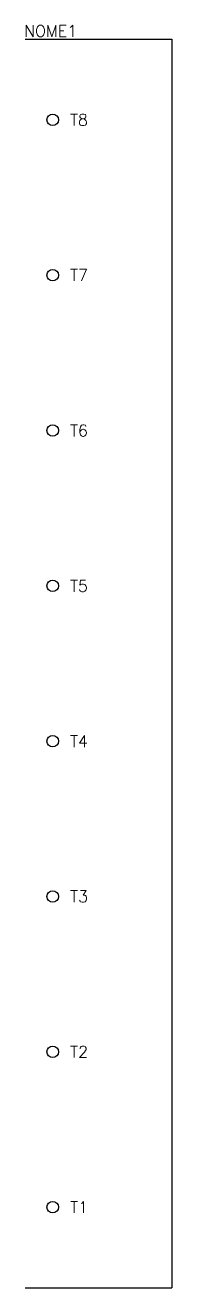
# Model space of a CAD drawing. Extents: x 514 to 540, y 44 to 262.
import ezdxf
from ezdxf.enums import TextEntityAlignment as Align

# ---------------------------------------------------------------- set-up
doc = ezdxf.new("R2010")
doc.units = 0
doc.header["$MEASUREMENT"] = 0
doc.layers.get('0').update_dxf_attribs({"linetype": 'CONTINUOUS'})
doc.styles.add('ROMANS', font='romans')

msp = doc.modelspace()

# ---------------------------------------------------------------- linework, layer by layer
at = {"ltscale": 5}
for p, q in [((514.37, 260.06), (539.69, 260.06)), ((539.69, 260.06), (539.69, 44.07)), ((514.37, 44.07), (539.69, 44.07))]:
    msp.add_line(p, q, dxfattribs=at)
for centre in [(519.12, 246.13), (519.12, 219.25), (519.12, 192.38), (519.12, 165.51), (519.12, 138.63), (519.12, 111.76), (519.12, 84.88), (519.12, 58.01)]:
    msp.add_circle(centre, 1)

# ---------------------------------------------------------------- texts
at = {"lineweight": -3, "style": 'ROMANS'}
msp.add_attdef('NOME1', text='', height=2, dxfattribs=at).set_placement((523.35, 261.49), align=Align.MIDDLE_RIGHT)
for tag, p in [('T8', (522.12, 246.13)), ('T7', (522.12, 219.28)), ('T6', (522.12, 192.37)), ('T5', (522.12, 165.48)), ('T4', (522.13, 138.62)), ('T3', (522.13, 111.77)), ('T2', (522.13, 84.88)), ('T1', (522.14, 58.01))]:
    msp.add_attdef(tag, text='', height=2, dxfattribs=at).set_placement(p, align=Align.MIDDLE_LEFT)

doc.saveas('drawing.dxf')
